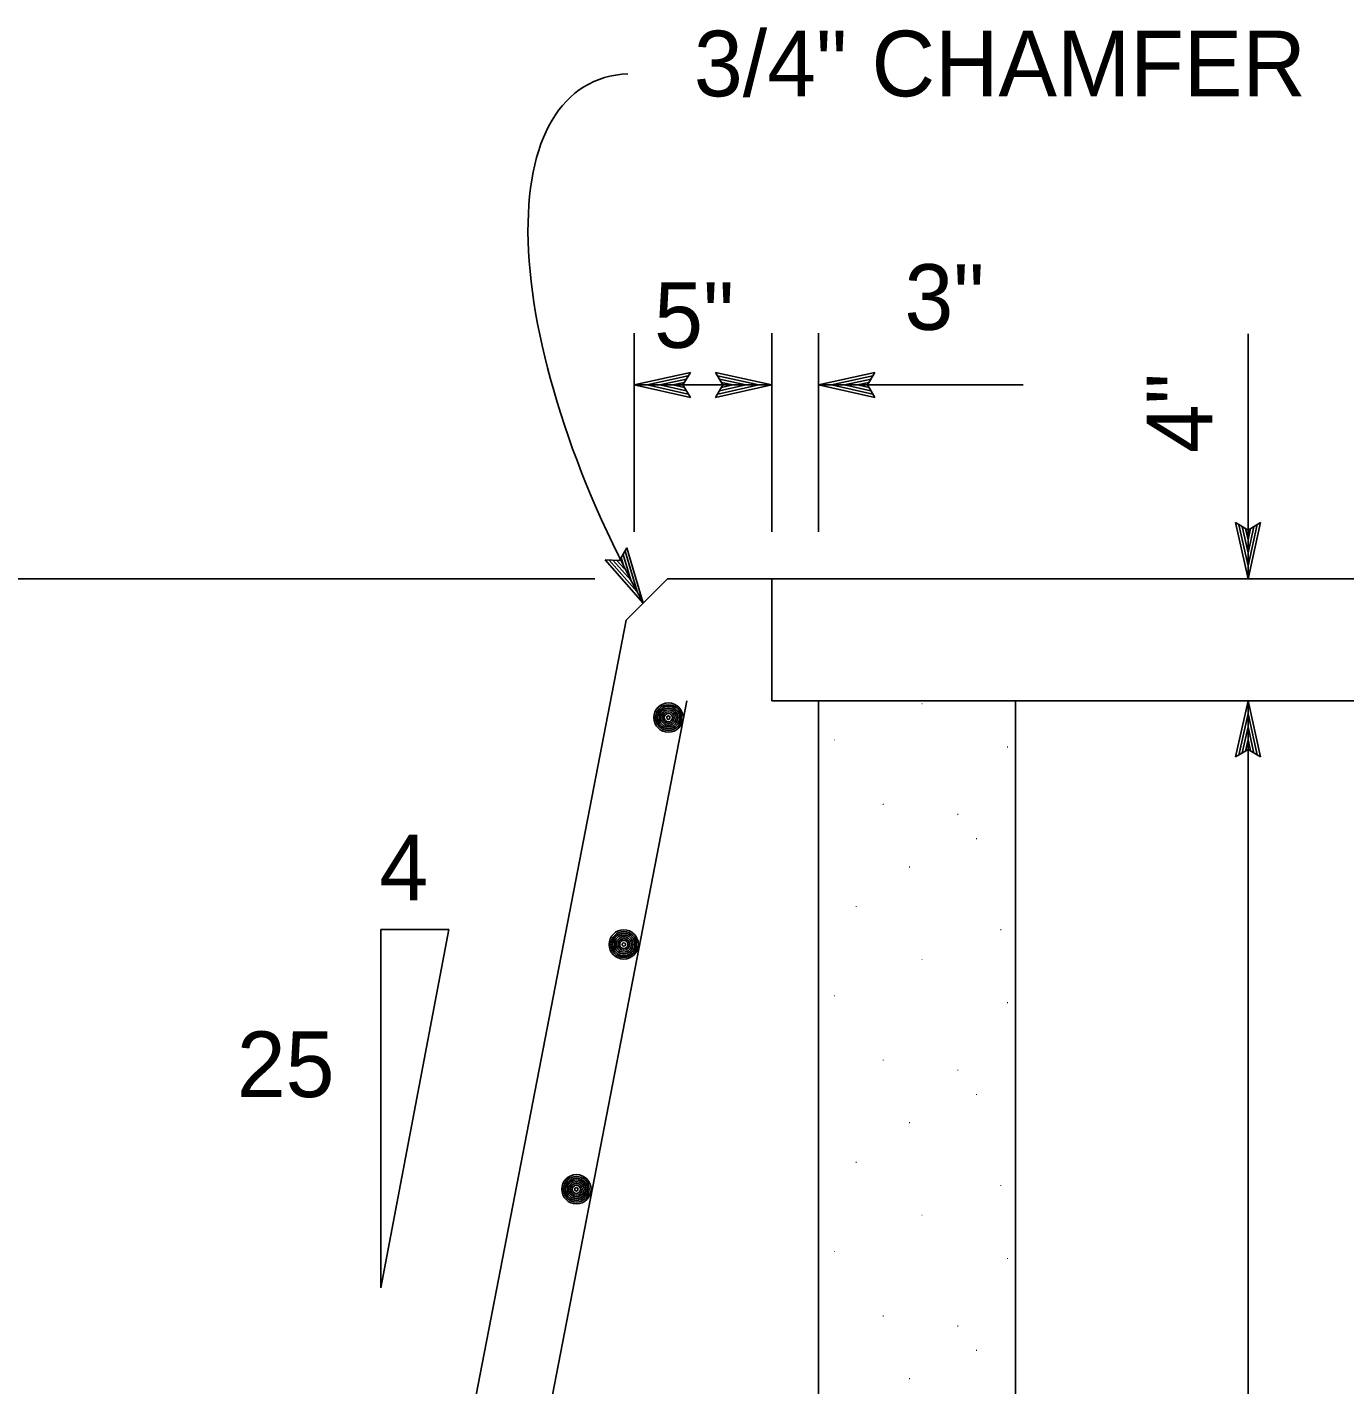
# Model space of a CAD drawing. Extents: x -894 to 866, y -476 to 714.
# Drawn here: x -750.5 to -610, y 187.6 to 332.4 of the extents above; entities that cross this region are included whole.
import ezdxf

# ---------------------------------------------------------------- set-up
doc = ezdxf.new("R2010")
doc.units = 0
for name, color, linetype in [('56 Stage 3 Anno', 7, 'Continuous'), ('57 Undefined', 7, 'Continuous'), ('60 Nongeo Data', 7, 'Continuous')]:
    doc.layers.add(name, color=color, linetype=linetype)

msp = doc.modelspace()

# ---------------------------------------------------------------- linework, layer by layer
at = {"layer": '56 Stage 3 Anno'}
for p, q in [((-685.77, 278.57), (-685.77, 299.77)), ((-671.1, 278.57), (-671.1, 299.77)), ((-666.1, 278.57), (-666.1, 299.77)), ((-620.33, 273.57), (-620.33, 299.68)), ((-685.77, 294.24), (-679.77, 295.57)), ((-679.77, 295.57), (-680.57, 294.24)), ((-679.77, 295.57), (-679.77, 295.57)), ((-676.3, 294.24), (-677.1, 295.58)), ((-677.1, 295.58), (-677.1, 295.58)), ((-677.1, 295.58), (-671.1, 294.24)), ((-666.1, 294.24), (-660.1, 295.57)), ((-660.1, 295.57), (-660.9, 294.24)), ((-660.1, 295.57), (-660.1, 295.57)), ((-671.1, 294.24), (-685.77, 294.24)), ((-679.77, 292.9), (-685.77, 294.24)), ((-685.77, 294.24), (-685.77, 294.24)), ((-679.99, 293.26), (-684.39, 294.24)), ((-684.38, 294.25), (-680.01, 295.21)), ((-683.01, 294.24), (-680.19, 294.87)), ((-680.22, 293.62), (-683.01, 294.24)), ((-681.63, 294.24), (-680.42, 294.51)), ((-680.4, 293.97), (-681.63, 294.24)), ((-680.57, 294.24), (-679.77, 292.9)), ((-671.1, 294.24), (-677.1, 292.91)), ((-677.1, 292.91), (-676.3, 294.24)), ((-676.88, 295.23), (-672.48, 294.24)), ((-672.49, 294.24), (-676.86, 293.27)), ((-673.86, 294.25), (-676.68, 293.62)), ((-676.65, 294.87), (-673.86, 294.25)), ((-676.47, 294.52), (-675.24, 294.25)), ((-675.24, 294.25), (-676.45, 293.98)), ((-671.1, 294.24), (-671.1, 294.24)), ((-644.31, 294.24), (-666.1, 294.24)), ((-660.1, 292.9), (-666.1, 294.24)), ((-666.1, 294.24), (-666.1, 294.24)), ((-660.31, 293.26), (-664.72, 294.24)), ((-664.71, 294.25), (-660.33, 295.21)), ((-663.33, 294.24), (-660.51, 294.87)), ((-660.55, 293.62), (-663.33, 294.24)), ((-661.95, 294.24), (-660.74, 294.51)), ((-660.72, 293.97), (-661.95, 294.24)), ((-660.9, 294.24), (-660.1, 292.9)), ((-679.77, 292.9), (-679.77, 292.9)), ((-677.1, 292.91), (-677.1, 292.91)), ((-660.1, 292.9), (-660.1, 292.9)), ((-620.33, 273.57), (-621.66, 279.57)), ((-621.66, 279.57), (-621.66, 279.57)), ((-621.66, 279.57), (-620.33, 278.77)), ((-620.33, 278.77), (-618.99, 279.57)), ((-618.99, 279.57), (-620.33, 273.57)), ((-618.99, 279.57), (-618.99, 279.57)), ((-620.33, 274.96), (-621.3, 279.33)), ((-620.32, 276.33), (-620.95, 279.15)), ((-620.32, 277.71), (-620.59, 278.92)), ((-619.34, 279.35), (-620.32, 274.95)), ((-619.7, 279.12), (-620.32, 276.33)), ((-620.05, 278.94), (-620.32, 277.71)), ((-687.31, 275.54), (-686.53, 276.89)), ((-686.53, 276.89), (-686.53, 276.89)), ((-686.53, 276.89), (-684.79, 270.99)), ((-684.79, 270.99), (-688.86, 275.59)), ((-688.86, 275.59), (-688.86, 275.59)), ((-688.86, 275.59), (-687.31, 275.54)), ((-685.46, 272.2), (-688.43, 275.56)), ((-686.12, 273.41), (-688.04, 275.57)), ((-686.79, 274.62), (-687.61, 275.54)), ((-687.15, 275.82), (-686.79, 274.62)), ((-686.93, 276.15), (-686.12, 273.41)), ((-686.73, 276.52), (-685.45, 272.2)), ((-689.94, 273.57), (-759.96, 273.57)), ((-620.33, 273.57), (-620.33, 273.57)), ((-684.79, 270.99), (-684.79, 270.99)), ((-621.66, 254.57), (-620.33, 260.57)), ((-621.31, 254.78), (-620.33, 259.19)), ((-620.33, 97.57), (-620.33, 260.57)), ((-620.33, 260.57), (-620.33, 260.57)), ((-620.33, 260.57), (-618.99, 254.57)), ((-620.32, 259.17), (-619.35, 254.8)), ((-620.95, 255.02), (-620.33, 257.8)), ((-620.33, 257.8), (-619.7, 254.98)), ((-620.6, 255.19), (-620.33, 256.42)), ((-620.33, 256.42), (-620.06, 255.21)), ((-620.33, 255.37), (-621.66, 254.57)), ((-618.99, 254.57), (-620.33, 255.37)), ((-621.66, 254.57), (-621.66, 254.57)), ((-618.99, 254.57), (-618.99, 254.57)), ((-705.5, 236.18), (-712.78, 197.97)), ((-705.5, 236.18), (-712.78, 236.18)), ((-712.78, 236.18), (-712.78, 197.97))]:
    msp.add_line(p, q, dxfattribs=at)
msp.add_ellipse((-666.47, 281.92), major_axis=(24.23, -44.36), ratio=0.421711, start_param=2.939121, end_param=4.728545, dxfattribs=at)
at = {"layer": '60 Nongeo Data'}
for p, q in [((-686.63, 269.15), (-682.21, 273.57)), ((-682.21, 273.57), (-527.98, 273.57)), ((-671.1, 273.57), (-671.1, 260.57)), ((-730.1, 44.57), (-686.63, 269.15)), ((-720.32, 52.99), (-680.14, 260.57)), ((-540.1, 260.57), (-671.1, 260.57)), ((-666.1, 260.57), (-666.1, 44.57)), ((-645.1, 260.57), (-645.1, 44.57))]:
    msp.add_line(p, q, dxfattribs=at)
for centre, radius in [((-682.11, 258.77), 1.56), ((-682.11, 258.77), 1.37), ((-682.11, 258.77), 1.19), ((-682.11, 258.77), 1), ((-682.11, 258.77), 0.812), ((-682.11, 258.77), 0.625), ((-682.11, 258.77), 0.437), ((-682.11, 258.77), 0.187), ((-686.87, 234.58), 1.56), ((-686.87, 234.58), 1.37), ((-686.87, 234.58), 1.19), ((-686.87, 234.58), 1), ((-686.87, 234.58), 0.812), ((-686.87, 234.58), 0.625), ((-686.87, 234.58), 0.437), ((-686.87, 234.58), 0.187), ((-691.92, 208.47), 1.56), ((-691.92, 208.47), 1.37), ((-691.92, 208.47), 1.19), ((-691.92, 208.47), 1), ((-691.92, 208.47), 0.812), ((-691.92, 208.47), 0.625), ((-691.92, 208.47), 0.437), ((-691.92, 208.47), 0.187)]:
    msp.add_circle(centre, radius, dxfattribs=at)

# ---------------------------------------------------------------- texts
at = {"layer": '56 Stage 3 Anno'}
for height, p in [(0.8, (-655.23, 260.2)), (0.8, (-664.54, 256.34)), (0.8, (-646.13, 255.58)), (0.8, (-659.38, 249.46)), (0.8, (-651.4, 248.4)), (0.8, (-649.41, 245.8)), (0.9, (-656.58, 242.78)), (0.8, (-662.24, 238.57)), (0.8, (-646.83, 236.1)), (0.8, (-655.23, 232.92)), (0.8, (-664.54, 229.06)), (0.8, (-646.13, 228.3)), (0.8, (-659.38, 222.18)), (0.8, (-651.4, 221.11)), (0.8, (-649.41, 218.51)), (0.9, (-656.58, 215.49)), (0.8, (-662.24, 211.29)), (0.8, (-646.83, 208.82)), (0.8, (-655.23, 205.64)), (0.8, (-664.54, 201.78)), (0.8, (-646.13, 201.02)), (0.8, (-659.38, 194.9)), (0.8, (-651.4, 193.83)), (0.8, (-649.41, 191.23)), (0.9, (-656.58, 188.21))]:
    msp.add_text('.', height=height, dxfattribs=at).set_placement(p)
at = {"layer": '57 Undefined'}
for s, p in [('3/4" CHAMFER', (-679.39, 325.02)), ('3"', (-656.95, 300.12)), ('5"', (-683.63, 298.2)), ('4', (-712.91, 239.3)), ('25', (-728.12, 218.3))]:
    msp.add_text(s, height=7, dxfattribs=at).set_placement(p)
msp.add_text('4"', height=7, rotation=90, dxfattribs=at).set_placement((-624.12, 286.97))

doc.saveas('drawing.dxf')
